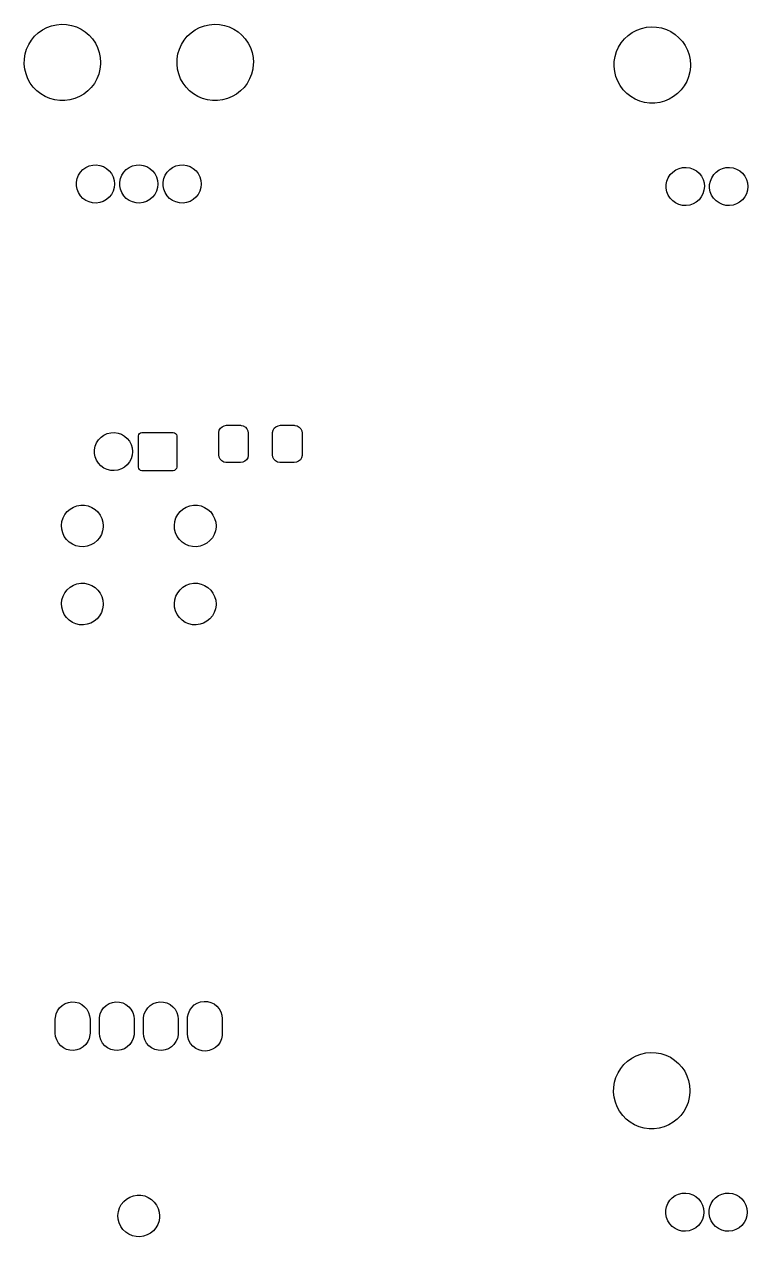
# Model space of a CAD drawing. Extents: x 10 to 584, y -410 to -10.
# Drawn here: x 253.4 to 295.1, y -297.6 to -227.7 of the extents above; entities that cross this region are included whole.
import ezdxf

# ---------------------------------------------------------------- set-up
doc = ezdxf.new("R2010")
doc.units = 0
doc.layers.add('BLACK', color=7, linetype='CONTINUOUS')

msp = doc.modelspace()

# ---------------------------------------------------------------- linework, layer by layer
at = {"layer": 'BLACK', "linetype": 'CONTINUOUS'}
for p, q in [((254.003, -228.417), (254.217, -228.218)), ((254.217, -228.218), (254.454, -228.049)), ((254.454, -228.049), (254.712, -227.913)), ((254.712, -227.913), (254.986, -227.812)), ((254.986, -227.812), (255.271, -227.749)), ((255.271, -227.749), (255.561, -227.723)), ((255.561, -227.723), (255.852, -227.737)), ((255.852, -227.737), (256.139, -227.788)), ((256.139, -227.788), (256.417, -227.877)), ((256.417, -227.877), (256.68, -228.002)), ((256.68, -228.002), (256.925, -228.161)), ((256.925, -228.161), (257.146, -228.351)), ((257.146, -228.351), (257.341, -228.568)), ((262.803, -228.417), (263.017, -228.218)), ((263.017, -228.218), (263.254, -228.049)), ((263.254, -228.049), (263.512, -227.913)), ((263.512, -227.913), (263.786, -227.812)), ((263.786, -227.812), (264.071, -227.749)), ((264.071, -227.749), (264.361, -227.723)), ((264.361, -227.723), (264.652, -227.737)), ((264.652, -227.737), (264.939, -227.788)), ((264.939, -227.788), (265.217, -227.877)), ((265.217, -227.877), (265.48, -228.002)), ((265.48, -228.002), (265.725, -228.161)), ((265.725, -228.161), (265.946, -228.351)), ((265.946, -228.351), (266.141, -228.568)), ((287.985, -228.563), (288.199, -228.364)), ((288.199, -228.364), (288.436, -228.195)), ((288.436, -228.195), (288.694, -228.059)), ((288.694, -228.059), (288.968, -227.959)), ((288.968, -227.959), (289.253, -227.895)), ((289.253, -227.895), (289.543, -227.87)), ((289.543, -227.87), (289.834, -227.883)), ((289.834, -227.883), (290.121, -227.935)), ((290.121, -227.935), (290.399, -228.024)), ((290.399, -228.024), (290.662, -228.149)), ((290.662, -228.149), (290.907, -228.308)), ((290.907, -228.308), (291.128, -228.497)), ((253.545, -229.156), (253.665, -228.89)), ((253.665, -228.89), (253.818, -228.642)), ((253.818, -228.642), (254.003, -228.417)), ((257.341, -228.568), (257.505, -228.81)), ((257.505, -228.81), (257.635, -229.07)), ((257.635, -229.07), (257.73, -229.346)), ((262.345, -229.156), (262.465, -228.89)), ((262.465, -228.89), (262.618, -228.642)), ((262.618, -228.642), (262.803, -228.417)), ((266.141, -228.568), (266.305, -228.81)), ((266.305, -228.81), (266.435, -229.07)), ((266.435, -229.07), (266.53, -229.346)), ((287.527, -229.302), (287.647, -229.036)), ((287.647, -229.036), (287.8, -228.789)), ((287.8, -228.789), (287.985, -228.563)), ((291.128, -228.497), (291.323, -228.715)), ((291.323, -228.715), (291.487, -228.956)), ((291.487, -228.956), (291.617, -229.217)), ((253.409, -230.015), (253.416, -229.723)), ((253.416, -229.723), (253.462, -229.435)), ((253.462, -229.435), (253.545, -229.156)), ((257.73, -229.346), (257.788, -229.632)), ((257.788, -229.632), (257.807, -229.923)), ((262.209, -230.015), (262.216, -229.723)), ((262.216, -229.723), (262.262, -229.435)), ((262.262, -229.435), (262.345, -229.156)), ((266.53, -229.346), (266.588, -229.632)), ((266.588, -229.632), (266.607, -229.923)), ((287.398, -229.87), (287.444, -229.582)), ((287.444, -229.582), (287.527, -229.302)), ((291.617, -229.217), (291.712, -229.492)), ((291.712, -229.492), (291.77, -229.778)), ((291.77, -229.778), (291.789, -230.069)), ((253.441, -230.305), (253.409, -230.015)), ((253.51, -230.588), (253.441, -230.305)), ((257.771, -230.32), (257.7, -230.603)), ((257.805, -230.03), (257.771, -230.32)), ((257.807, -229.923), (257.805, -230.03)), ((262.241, -230.305), (262.209, -230.015)), ((262.31, -230.588), (262.241, -230.305)), ((266.571, -230.32), (266.5, -230.603)), ((266.605, -230.03), (266.571, -230.32)), ((266.607, -229.923), (266.605, -230.03)), ((287.391, -230.161), (287.398, -229.87)), ((287.423, -230.451), (287.391, -230.161)), ((287.492, -230.734), (287.423, -230.451)), ((291.753, -230.466), (291.682, -230.749)), ((291.787, -230.177), (291.753, -230.466)), ((291.789, -230.069), (291.787, -230.177)), ((253.617, -230.86), (253.51, -230.588)), ((253.758, -231.115), (253.617, -230.86)), ((253.932, -231.349), (253.758, -231.115)), ((257.448, -231.127), (257.273, -231.36)), ((257.591, -230.873), (257.448, -231.127)), ((257.7, -230.603), (257.591, -230.873)), ((262.417, -230.86), (262.31, -230.588)), ((262.558, -231.115), (262.417, -230.86)), ((262.732, -231.349), (262.558, -231.115)), ((266.248, -231.127), (266.073, -231.36)), ((266.391, -230.873), (266.248, -231.127)), ((266.5, -230.603), (266.391, -230.873)), ((287.599, -231.006), (287.492, -230.734)), ((287.74, -231.261), (287.599, -231.006)), ((291.573, -231.02), (291.43, -231.274)), ((291.682, -230.749), (291.573, -231.02)), ((254.135, -231.558), (253.932, -231.349)), ((254.364, -231.738), (254.135, -231.558)), ((254.615, -231.886), (254.364, -231.738)), ((254.884, -232), (254.615, -231.886)), ((256.585, -231.893), (256.316, -232.005)), ((256.837, -231.747), (256.585, -231.893)), ((257.068, -231.568), (256.837, -231.747)), ((257.273, -231.36), (257.068, -231.568)), ((262.935, -231.558), (262.732, -231.349)), ((263.164, -231.738), (262.935, -231.558)), ((263.415, -231.886), (263.164, -231.738)), ((263.684, -232), (263.415, -231.886)), ((265.385, -231.893), (265.116, -232.005)), ((265.637, -231.747), (265.385, -231.893)), ((265.868, -231.568), (265.637, -231.747)), ((266.073, -231.36), (265.868, -231.568)), ((287.914, -231.495), (287.74, -231.261)), ((288.117, -231.704), (287.914, -231.495)), ((288.346, -231.884), (288.117, -231.704)), ((288.597, -232.033), (288.346, -231.884)), ((290.819, -231.893), (290.567, -232.04)), ((291.05, -231.714), (290.819, -231.893)), ((291.255, -231.507), (291.05, -231.714)), ((291.43, -231.274), (291.255, -231.507)), ((255.165, -232.078), (254.884, -232)), ((255.454, -232.117), (255.165, -232.078)), ((255.745, -232.118), (255.454, -232.117)), ((256.035, -232.081), (255.745, -232.118)), ((256.316, -232.005), (256.035, -232.081)), ((263.965, -232.078), (263.684, -232)), ((264.254, -232.117), (263.965, -232.078)), ((264.545, -232.118), (264.254, -232.117)), ((264.835, -232.081), (264.545, -232.118)), ((265.116, -232.005), (264.835, -232.081)), ((288.866, -232.147), (288.597, -232.033)), ((289.147, -232.224), (288.866, -232.147)), ((289.436, -232.264), (289.147, -232.224)), ((289.727, -232.265), (289.436, -232.264)), ((290.017, -232.227), (289.727, -232.265)), ((290.298, -232.152), (290.017, -232.227)), ((290.567, -232.04), (290.298, -232.152)), ((256.788, -236.09), (256.959, -235.969)), ((256.959, -235.969), (257.149, -235.883)), ((257.149, -235.883), (257.352, -235.834)), ((257.352, -235.834), (257.561, -235.824)), ((257.561, -235.824), (257.768, -235.854)), ((257.768, -235.854), (257.965, -235.923)), ((257.965, -235.923), (258.146, -236.027)), ((258.146, -236.027), (258.304, -236.164)), ((259.288, -236.09), (259.459, -235.969)), ((259.459, -235.969), (259.649, -235.883)), ((259.649, -235.883), (259.852, -235.834)), ((259.852, -235.834), (260.061, -235.824)), ((260.061, -235.824), (260.268, -235.854)), ((260.268, -235.854), (260.465, -235.923)), ((260.465, -235.923), (260.646, -236.027)), ((260.646, -236.027), (260.804, -236.164)), ((261.788, -236.09), (261.959, -235.969)), ((261.959, -235.969), (262.149, -235.883)), ((262.149, -235.883), (262.352, -235.834)), ((262.352, -235.834), (262.561, -235.824)), ((262.561, -235.824), (262.768, -235.854)), ((262.768, -235.854), (262.965, -235.923)), ((262.965, -235.923), (263.146, -236.027)), ((263.146, -236.027), (263.304, -236.164)), ((290.941, -236.116), (291.131, -236.029)), ((291.131, -236.029), (291.334, -235.98)), ((291.334, -235.98), (291.543, -235.971)), ((291.543, -235.971), (291.75, -236)), ((291.75, -236), (291.947, -236.069)), ((291.947, -236.069), (292.128, -236.174)), ((293.441, -236.116), (293.631, -236.029)), ((293.631, -236.029), (293.834, -235.98)), ((293.834, -235.98), (294.043, -235.971)), ((294.043, -235.971), (294.25, -236)), ((294.25, -236), (294.447, -236.069)), ((294.447, -236.069), (294.628, -236.174)), ((256.412, -236.815), (256.452, -236.61)), ((256.452, -236.61), (256.531, -236.417)), ((256.531, -236.417), (256.644, -236.241)), ((256.644, -236.241), (256.788, -236.09)), ((258.304, -236.164), (258.433, -236.329)), ((258.433, -236.329), (258.529, -236.514)), ((258.529, -236.514), (258.587, -236.715)), ((258.587, -236.715), (258.607, -236.923)), ((258.912, -236.815), (258.952, -236.61)), ((258.952, -236.61), (259.031, -236.417)), ((259.031, -236.417), (259.144, -236.241)), ((259.144, -236.241), (259.288, -236.09)), ((260.804, -236.164), (260.933, -236.329)), ((260.933, -236.329), (261.029, -236.514)), ((261.029, -236.514), (261.087, -236.715)), ((261.087, -236.715), (261.107, -236.923)), ((261.412, -236.815), (261.452, -236.61)), ((261.452, -236.61), (261.531, -236.417)), ((261.531, -236.417), (261.644, -236.241)), ((261.644, -236.241), (261.788, -236.09)), ((263.304, -236.164), (263.433, -236.329)), ((263.433, -236.329), (263.529, -236.514)), ((263.529, -236.514), (263.587, -236.715)), ((263.587, -236.715), (263.607, -236.923)), ((290.394, -236.962), (290.434, -236.757)), ((290.434, -236.757), (290.513, -236.563)), ((290.513, -236.563), (290.626, -236.387)), ((290.626, -236.387), (290.77, -236.237)), ((290.77, -236.237), (290.941, -236.116)), ((292.128, -236.174), (292.286, -236.311)), ((292.286, -236.311), (292.415, -236.475)), ((292.415, -236.475), (292.511, -236.661)), ((292.511, -236.661), (292.569, -236.861)), ((292.894, -236.962), (292.934, -236.757)), ((292.934, -236.757), (293.013, -236.563)), ((293.013, -236.563), (293.126, -236.387)), ((293.126, -236.387), (293.27, -236.237)), ((293.27, -236.237), (293.441, -236.116)), ((294.628, -236.174), (294.786, -236.311)), ((294.786, -236.311), (294.915, -236.475)), ((294.915, -236.475), (295.011, -236.661)), ((295.011, -236.661), (295.069, -236.861)), ((256.412, -237.024), (256.412, -236.815)), ((256.451, -237.23), (256.412, -237.024)), ((256.528, -237.424), (256.451, -237.23)), ((256.64, -237.6), (256.528, -237.424)), ((258.526, -237.337), (258.43, -237.522)), ((258.586, -237.136), (258.526, -237.337)), ((258.607, -236.929), (258.586, -237.136)), ((258.607, -236.923), (258.607, -236.929)), ((258.912, -237.024), (258.912, -236.815)), ((258.951, -237.23), (258.912, -237.024)), ((259.028, -237.424), (258.951, -237.23)), ((259.14, -237.6), (259.028, -237.424)), ((261.026, -237.337), (260.93, -237.522)), ((261.086, -237.136), (261.026, -237.337)), ((261.107, -236.929), (261.086, -237.136)), ((261.107, -236.923), (261.107, -236.929)), ((261.412, -237.024), (261.412, -236.815)), ((261.451, -237.23), (261.412, -237.024)), ((261.528, -237.424), (261.451, -237.23)), ((261.64, -237.6), (261.528, -237.424)), ((263.526, -237.337), (263.43, -237.522)), ((263.586, -237.136), (263.526, -237.337)), ((263.607, -236.929), (263.586, -237.136)), ((263.607, -236.923), (263.607, -236.929)), ((290.394, -237.171), (290.394, -236.962)), ((290.433, -237.376), (290.394, -237.171)), ((290.51, -237.57), (290.433, -237.376)), ((292.508, -237.483), (292.412, -237.668)), ((292.568, -237.283), (292.508, -237.483)), ((292.589, -237.075), (292.568, -237.283)), ((292.569, -236.861), (292.589, -237.069)), ((292.589, -237.069), (292.589, -237.075)), ((292.894, -237.171), (292.894, -236.962)), ((292.933, -237.376), (292.894, -237.171)), ((293.01, -237.57), (292.933, -237.376)), ((295.008, -237.483), (294.912, -237.668)), ((295.068, -237.283), (295.008, -237.483)), ((295.089, -237.075), (295.068, -237.283)), ((295.069, -236.861), (295.089, -237.069)), ((295.089, -237.069), (295.089, -237.075)), ((256.784, -237.752), (256.64, -237.6)), ((256.954, -237.874), (256.784, -237.752)), ((257.144, -237.961), (256.954, -237.874)), ((257.347, -238.011), (257.144, -237.961)), ((257.555, -238.022), (257.347, -238.011)), ((257.762, -237.993), (257.555, -238.022)), ((257.96, -237.925), (257.762, -237.993)), ((258.141, -237.822), (257.96, -237.925)), ((258.3, -237.686), (258.141, -237.822)), ((258.43, -237.522), (258.3, -237.686)), ((259.284, -237.752), (259.14, -237.6)), ((259.454, -237.874), (259.284, -237.752)), ((259.644, -237.961), (259.454, -237.874)), ((259.847, -238.011), (259.644, -237.961)), ((260.055, -238.022), (259.847, -238.011)), ((260.262, -237.993), (260.055, -238.022)), ((260.46, -237.925), (260.262, -237.993)), ((260.641, -237.822), (260.46, -237.925)), ((260.8, -237.686), (260.641, -237.822)), ((260.93, -237.522), (260.8, -237.686)), ((261.784, -237.752), (261.64, -237.6)), ((261.954, -237.874), (261.784, -237.752)), ((262.144, -237.961), (261.954, -237.874)), ((262.347, -238.011), (262.144, -237.961)), ((262.555, -238.022), (262.347, -238.011)), ((262.762, -237.993), (262.555, -238.022)), ((262.96, -237.925), (262.762, -237.993)), ((263.141, -237.822), (262.96, -237.925)), ((263.3, -237.686), (263.141, -237.822)), ((263.43, -237.522), (263.3, -237.686)), ((290.622, -237.746), (290.51, -237.57)), ((290.766, -237.898), (290.622, -237.746)), ((290.936, -238.02), (290.766, -237.898)), ((291.126, -238.107), (290.936, -238.02)), ((291.329, -238.157), (291.126, -238.107)), ((291.537, -238.168), (291.329, -238.157)), ((291.744, -238.139), (291.537, -238.168)), ((291.942, -238.072), (291.744, -238.139)), ((292.123, -237.968), (291.942, -238.072)), ((292.282, -237.832), (292.123, -237.968)), ((292.412, -237.668), (292.282, -237.832)), ((293.122, -237.746), (293.01, -237.57)), ((293.266, -237.898), (293.122, -237.746)), ((293.436, -238.02), (293.266, -237.898)), ((293.626, -238.107), (293.436, -238.02)), ((293.829, -238.157), (293.626, -238.107)), ((294.037, -238.168), (293.829, -238.157)), ((294.244, -238.139), (294.037, -238.168)), ((294.442, -238.072), (294.244, -238.139)), ((294.623, -237.968), (294.442, -238.072)), ((294.782, -237.832), (294.623, -237.968)), ((294.912, -237.668), (294.782, -237.832)), ((257.831, -251.507), (258.002, -251.386)), ((258.002, -251.386), (258.192, -251.3)), ((258.192, -251.3), (258.395, -251.251)), ((258.395, -251.251), (258.604, -251.241)), ((258.604, -251.241), (258.811, -251.271)), ((258.811, -251.271), (259.008, -251.34)), ((259.008, -251.34), (259.189, -251.444)), ((259.189, -251.444), (259.347, -251.581)), ((259.99, -251.44), (260.005, -251.363)), ((259.99, -253.24), (259.99, -251.44)), ((260.005, -251.363), (260.049, -251.299)), ((260.049, -251.299), (260.113, -251.255)), ((260.113, -251.255), (260.19, -251.24)), ((260.19, -251.24), (261.99, -251.24)), ((261.99, -251.24), (262.067, -251.255)), ((262.067, -251.255), (262.131, -251.299)), ((262.131, -251.299), (262.175, -251.363)), ((262.175, -251.363), (262.19, -251.44)), ((262.19, -251.44), (262.19, -253.24)), ((264.614, -251.278), (264.616, -251.242)), ((264.614, -252.528), (264.614, -251.278)), ((264.616, -251.242), (264.646, -251.112)), ((264.646, -251.112), (264.713, -250.996)), ((264.713, -250.996), (264.811, -250.906)), ((264.811, -250.906), (264.932, -250.848)), ((264.932, -250.848), (265.064, -250.828)), ((265.064, -250.828), (265.864, -250.828)), ((265.864, -250.828), (265.9, -250.829)), ((265.9, -250.829), (266.03, -250.859)), ((266.03, -250.859), (266.146, -250.927)), ((266.146, -250.927), (266.237, -251.025)), ((266.237, -251.025), (266.295, -251.145)), ((266.295, -251.145), (266.314, -251.278)), ((266.314, -251.278), (266.314, -252.528)), ((267.714, -251.278), (267.716, -251.242)), ((267.714, -252.528), (267.714, -251.278)), ((267.716, -251.242), (267.746, -251.112)), ((267.746, -251.112), (267.813, -250.996)), ((267.813, -250.996), (267.911, -250.906)), ((267.911, -250.906), (268.032, -250.848)), ((268.032, -250.848), (268.164, -250.828)), ((268.164, -250.828), (268.964, -250.828)), ((268.964, -250.828), (269, -250.829)), ((269, -250.829), (269.13, -250.859)), ((269.13, -250.859), (269.246, -250.927)), ((269.246, -250.927), (269.337, -251.025)), ((269.337, -251.025), (269.395, -251.145)), ((269.395, -251.145), (269.414, -251.278)), ((269.414, -251.278), (269.414, -252.528)), ((257.455, -252.233), (257.495, -252.028)), ((257.495, -252.028), (257.573, -251.834)), ((257.573, -251.834), (257.687, -251.658)), ((257.687, -251.658), (257.831, -251.507)), ((259.347, -251.581), (259.476, -251.746)), ((259.476, -251.746), (259.571, -251.931)), ((259.571, -251.931), (259.63, -252.132)), ((259.63, -252.132), (259.65, -252.34)), ((257.455, -252.442), (257.455, -252.233)), ((257.494, -252.647), (257.455, -252.442)), ((257.571, -252.841), (257.494, -252.647)), ((257.683, -253.017), (257.571, -252.841)), ((259.569, -252.754), (259.473, -252.939)), ((259.629, -252.554), (259.569, -252.754)), ((259.65, -252.346), (259.629, -252.554)), ((259.65, -252.34), (259.65, -252.346)), ((264.634, -252.66), (264.614, -252.528)), ((264.692, -252.781), (264.634, -252.66)), ((264.783, -252.879), (264.692, -252.781)), ((266.216, -252.809), (266.117, -252.9)), ((266.283, -252.693), (266.216, -252.809)), ((266.313, -252.563), (266.283, -252.693)), ((266.314, -252.528), (266.313, -252.563)), ((267.734, -252.66), (267.714, -252.528)), ((267.792, -252.781), (267.734, -252.66)), ((267.883, -252.879), (267.792, -252.781)), ((269.316, -252.809), (269.217, -252.9)), ((269.383, -252.693), (269.316, -252.809)), ((269.413, -252.563), (269.383, -252.693)), ((269.414, -252.528), (269.413, -252.563)), ((257.827, -253.169), (257.683, -253.017)), ((257.997, -253.291), (257.827, -253.169)), ((258.186, -253.378), (257.997, -253.291)), ((258.389, -253.428), (258.186, -253.378)), ((258.598, -253.439), (258.389, -253.428)), ((258.805, -253.41), (258.598, -253.439)), ((259.003, -253.343), (258.805, -253.41)), ((259.184, -253.239), (259.003, -253.343)), ((259.343, -253.103), (259.184, -253.239)), ((259.473, -252.939), (259.343, -253.103)), ((260.005, -253.317), (259.99, -253.24)), ((260.049, -253.381), (260.005, -253.317)), ((260.113, -253.425), (260.049, -253.381)), ((260.19, -253.44), (260.113, -253.425)), ((261.99, -253.44), (260.19, -253.44)), ((262.067, -253.425), (261.99, -253.44)), ((262.131, -253.381), (262.067, -253.425)), ((262.175, -253.317), (262.131, -253.381)), ((262.19, -253.24), (262.175, -253.317)), ((264.899, -252.946), (264.783, -252.879)), ((265.029, -252.976), (264.899, -252.946)), ((265.064, -252.978), (265.029, -252.976)), ((265.864, -252.978), (265.064, -252.978)), ((265.997, -252.958), (265.864, -252.978)), ((266.117, -252.9), (265.997, -252.958)), ((267.999, -252.946), (267.883, -252.879)), ((268.129, -252.976), (267.999, -252.946)), ((268.164, -252.978), (268.129, -252.976)), ((268.964, -252.978), (268.164, -252.978)), ((269.097, -252.958), (268.964, -252.978)), ((269.217, -252.9), (269.097, -252.958)), ((256.052, -255.652), (256.241, -255.54)), ((256.241, -255.54), (256.447, -255.464)), ((256.447, -255.464), (256.663, -255.426)), ((256.663, -255.426), (256.883, -255.429)), ((256.883, -255.429), (257.098, -255.472)), ((257.098, -255.472), (257.302, -255.554)), ((257.302, -255.554), (257.488, -255.671)), ((262.552, -255.652), (262.741, -255.54)), ((262.741, -255.54), (262.947, -255.464)), ((262.947, -255.464), (263.163, -255.426)), ((263.163, -255.426), (263.383, -255.429)), ((263.383, -255.429), (263.598, -255.472)), ((263.598, -255.472), (263.802, -255.554)), ((263.802, -255.554), (263.988, -255.671)), ((255.583, -256.373), (255.649, -256.164)), ((255.649, -256.164), (255.751, -255.969)), ((255.751, -255.969), (255.887, -255.797)), ((255.887, -255.797), (256.052, -255.652)), ((257.488, -255.671), (257.649, -255.82)), ((257.649, -255.82), (257.78, -255.996)), ((257.78, -255.996), (257.877, -256.193)), ((257.877, -256.193), (257.937, -256.404)), ((262.083, -256.373), (262.149, -256.164)), ((262.149, -256.164), (262.251, -255.969)), ((262.251, -255.969), (262.387, -255.797)), ((262.387, -255.797), (262.552, -255.652)), ((263.988, -255.671), (264.149, -255.82)), ((264.149, -255.82), (264.28, -255.996)), ((264.28, -255.996), (264.377, -256.193)), ((264.377, -256.193), (264.437, -256.404)), ((255.558, -256.591), (255.583, -256.373)), ((255.572, -256.811), (255.558, -256.591)), ((255.626, -257.023), (255.572, -256.811)), ((255.718, -257.223), (255.626, -257.023)), ((257.924, -256.903), (257.853, -257.111)), ((257.956, -256.686), (257.924, -256.903)), ((257.937, -256.404), (257.957, -256.623)), ((257.957, -256.623), (257.956, -256.686)), ((262.058, -256.591), (262.083, -256.373)), ((262.072, -256.811), (262.058, -256.591)), ((262.126, -257.023), (262.072, -256.811)), ((262.218, -257.223), (262.126, -257.023)), ((264.424, -256.903), (264.353, -257.111)), ((264.456, -256.686), (264.424, -256.903)), ((264.437, -256.404), (264.457, -256.623)), ((264.457, -256.623), (264.456, -256.686)), ((255.845, -257.402), (255.718, -257.223)), ((256.002, -257.555), (255.845, -257.402)), ((256.185, -257.677), (256.002, -257.555)), ((256.386, -257.764), (256.185, -257.677)), ((257.245, -257.719), (257.037, -257.79)), ((257.437, -257.612), (257.245, -257.719)), ((257.606, -257.471), (257.437, -257.612)), ((257.746, -257.302), (257.606, -257.471)), ((257.853, -257.111), (257.746, -257.302)), ((262.345, -257.402), (262.218, -257.223)), ((262.502, -257.555), (262.345, -257.402)), ((262.685, -257.677), (262.502, -257.555)), ((262.886, -257.764), (262.685, -257.677)), ((263.745, -257.719), (263.537, -257.79)), ((263.937, -257.612), (263.745, -257.719)), ((264.106, -257.471), (263.937, -257.612)), ((264.246, -257.302), (264.106, -257.471)), ((264.353, -257.111), (264.246, -257.302)), ((256.601, -257.813), (256.386, -257.764)), ((256.82, -257.821), (256.601, -257.813)), ((257.037, -257.79), (256.82, -257.821)), ((263.101, -257.813), (262.886, -257.764)), ((263.32, -257.821), (263.101, -257.813)), ((263.537, -257.79), (263.32, -257.821)), ((255.649, -260.664), (255.751, -260.469)), ((255.751, -260.469), (255.887, -260.297)), ((255.887, -260.297), (256.052, -260.152)), ((256.052, -260.152), (256.241, -260.04)), ((256.241, -260.04), (256.447, -259.964)), ((256.447, -259.964), (256.663, -259.926)), ((256.663, -259.926), (256.883, -259.929)), ((256.883, -259.929), (257.098, -259.972)), ((257.098, -259.972), (257.302, -260.054)), ((257.302, -260.054), (257.488, -260.171)), ((257.488, -260.171), (257.649, -260.32)), ((257.649, -260.32), (257.78, -260.496)), ((257.78, -260.496), (257.877, -260.693)), ((262.149, -260.664), (262.251, -260.469)), ((262.251, -260.469), (262.387, -260.297)), ((262.387, -260.297), (262.552, -260.152)), ((262.552, -260.152), (262.741, -260.04)), ((262.741, -260.04), (262.947, -259.964)), ((262.947, -259.964), (263.163, -259.926)), ((263.163, -259.926), (263.383, -259.929)), ((263.383, -259.929), (263.598, -259.972)), ((263.598, -259.972), (263.802, -260.054)), ((263.802, -260.054), (263.988, -260.171)), ((263.988, -260.171), (264.149, -260.32)), ((264.149, -260.32), (264.28, -260.496)), ((264.28, -260.496), (264.377, -260.693)), ((255.558, -261.091), (255.583, -260.873)), ((255.572, -261.311), (255.558, -261.091)), ((255.583, -260.873), (255.649, -260.664)), ((257.877, -260.693), (257.937, -260.904)), ((257.956, -261.186), (257.924, -261.403)), ((257.937, -260.904), (257.957, -261.123)), ((257.957, -261.123), (257.956, -261.186)), ((262.058, -261.091), (262.083, -260.873)), ((262.072, -261.311), (262.058, -261.091)), ((262.083, -260.873), (262.149, -260.664)), ((264.377, -260.693), (264.437, -260.904)), ((264.456, -261.186), (264.424, -261.403)), ((264.437, -260.904), (264.457, -261.123)), ((264.457, -261.123), (264.456, -261.186)), ((255.626, -261.523), (255.572, -261.311)), ((255.718, -261.723), (255.626, -261.523)), ((255.845, -261.902), (255.718, -261.723)), ((256.002, -262.055), (255.845, -261.902)), ((257.746, -261.802), (257.606, -261.971)), ((257.853, -261.611), (257.746, -261.802)), ((257.924, -261.403), (257.853, -261.611)), ((262.126, -261.523), (262.072, -261.311)), ((262.218, -261.723), (262.126, -261.523)), ((262.345, -261.902), (262.218, -261.723)), ((262.502, -262.055), (262.345, -261.902)), ((264.246, -261.802), (264.106, -261.971)), ((264.353, -261.611), (264.246, -261.802)), ((264.424, -261.403), (264.353, -261.611)), ((256.185, -262.177), (256.002, -262.055)), ((256.386, -262.264), (256.185, -262.177)), ((256.601, -262.313), (256.386, -262.264)), ((256.82, -262.321), (256.601, -262.313)), ((257.037, -262.29), (256.82, -262.321)), ((257.245, -262.219), (257.037, -262.29)), ((257.437, -262.112), (257.245, -262.219)), ((257.606, -261.971), (257.437, -262.112)), ((262.685, -262.177), (262.502, -262.055)), ((262.886, -262.264), (262.685, -262.177)), ((263.101, -262.313), (262.886, -262.264)), ((263.32, -262.321), (263.101, -262.313)), ((263.537, -262.29), (263.32, -262.321)), ((263.745, -262.219), (263.537, -262.29)), ((263.937, -262.112), (263.745, -262.219)), ((264.106, -261.971), (263.937, -262.112)), ((255.44, -284.387), (255.587, -284.249)), ((255.587, -284.249), (255.759, -284.142)), ((255.759, -284.142), (255.949, -284.072)), ((255.949, -284.072), (256.148, -284.042)), ((256.148, -284.042), (256.35, -284.053)), ((256.35, -284.053), (256.546, -284.104)), ((256.546, -284.104), (256.727, -284.193)), ((256.727, -284.193), (256.887, -284.317)), ((257.98, -284.387), (258.127, -284.249)), ((258.127, -284.249), (258.299, -284.142)), ((258.299, -284.142), (258.489, -284.072)), ((258.489, -284.072), (258.688, -284.042)), ((258.688, -284.042), (258.89, -284.053)), ((258.89, -284.053), (259.086, -284.104)), ((259.086, -284.104), (259.267, -284.193)), ((259.267, -284.193), (259.427, -284.317)), ((260.52, -284.387), (260.667, -284.249)), ((260.667, -284.249), (260.839, -284.142)), ((260.839, -284.142), (261.029, -284.072)), ((261.029, -284.072), (261.228, -284.042)), ((261.228, -284.042), (261.43, -284.053)), ((261.43, -284.053), (261.626, -284.104)), ((261.626, -284.104), (261.807, -284.193)), ((261.807, -284.193), (261.967, -284.317)), ((263.06, -284.356), (263.207, -284.218)), ((263.207, -284.218), (263.379, -284.111)), ((263.379, -284.111), (263.569, -284.041)), ((263.569, -284.041), (263.768, -284.011)), ((263.768, -284.011), (263.97, -284.022)), ((263.97, -284.022), (264.166, -284.073)), ((264.166, -284.073), (264.347, -284.162)), ((264.347, -284.162), (264.507, -284.286)), ((255.197, -285.041), (255.203, -284.936)), ((255.203, -284.936), (255.244, -284.738)), ((255.244, -284.738), (255.324, -284.553)), ((255.324, -284.553), (255.44, -284.387)), ((256.887, -284.317), (257.018, -284.47)), ((257.018, -284.47), (257.116, -284.647)), ((257.116, -284.647), (257.177, -284.84)), ((257.177, -284.84), (257.197, -285.041)), ((257.737, -285.041), (257.743, -284.936)), ((257.743, -284.936), (257.784, -284.738)), ((257.784, -284.738), (257.864, -284.553)), ((257.864, -284.553), (257.98, -284.387)), ((259.427, -284.317), (259.558, -284.47)), ((259.558, -284.47), (259.656, -284.647)), ((259.656, -284.647), (259.717, -284.84)), ((259.717, -284.84), (259.737, -285.041)), ((260.277, -285.041), (260.283, -284.936)), ((260.283, -284.936), (260.324, -284.738)), ((260.324, -284.738), (260.404, -284.553)), ((260.404, -284.553), (260.52, -284.387)), ((261.967, -284.317), (262.098, -284.47)), ((262.098, -284.47), (262.196, -284.647)), ((262.196, -284.647), (262.257, -284.84)), ((262.257, -284.84), (262.277, -285.041)), ((262.817, -285.01), (262.823, -284.905)), ((262.823, -284.905), (262.864, -284.707)), ((262.864, -284.707), (262.944, -284.522)), ((262.944, -284.522), (263.06, -284.356)), ((264.507, -284.286), (264.638, -284.439)), ((264.638, -284.439), (264.736, -284.616)), ((264.736, -284.616), (264.797, -284.809)), ((264.797, -284.809), (264.817, -285.01)), ((255.197, -285.841), (255.197, -285.041)), ((257.197, -285.041), (257.197, -285.841)), ((257.737, -285.841), (257.737, -285.041)), ((259.737, -285.041), (259.737, -285.841)), ((260.277, -285.841), (260.277, -285.041)), ((262.277, -285.041), (262.277, -285.841)), ((262.817, -285.872), (262.817, -285.01)), ((264.817, -285.01), (264.817, -285.872)), ((255.218, -286.042), (255.197, -285.841)), ((255.278, -286.235), (255.218, -286.042)), ((255.376, -286.412), (255.278, -286.235)), ((257.07, -286.329), (256.954, -286.494)), ((257.15, -286.143), (257.07, -286.329)), ((257.192, -285.945), (257.15, -286.143)), ((257.197, -285.841), (257.192, -285.945)), ((257.758, -286.042), (257.737, -285.841)), ((257.818, -286.235), (257.758, -286.042)), ((257.916, -286.412), (257.818, -286.235)), ((259.61, -286.329), (259.494, -286.494)), ((259.69, -286.143), (259.61, -286.329)), ((259.732, -285.945), (259.69, -286.143)), ((259.737, -285.841), (259.732, -285.945)), ((260.298, -286.042), (260.277, -285.841)), ((260.358, -286.235), (260.298, -286.042)), ((260.456, -286.412), (260.358, -286.235)), ((262.15, -286.329), (262.034, -286.494)), ((262.23, -286.143), (262.15, -286.329)), ((262.272, -285.945), (262.23, -286.143)), ((262.277, -285.841), (262.272, -285.945)), ((262.838, -286.073), (262.817, -285.872)), ((262.898, -286.266), (262.838, -286.073)), ((262.996, -286.443), (262.898, -286.266)), ((264.69, -286.36), (264.574, -286.525)), ((264.77, -286.174), (264.69, -286.36)), ((264.812, -285.976), (264.77, -286.174)), ((264.817, -285.872), (264.812, -285.976)), ((255.508, -286.565), (255.376, -286.412)), ((255.667, -286.689), (255.508, -286.565)), ((255.849, -286.778), (255.667, -286.689)), ((256.044, -286.829), (255.849, -286.778)), ((256.246, -286.84), (256.044, -286.829)), ((256.446, -286.809), (256.246, -286.84)), ((256.636, -286.74), (256.446, -286.809)), ((256.807, -286.633), (256.636, -286.74)), ((256.954, -286.494), (256.807, -286.633)), ((258.048, -286.565), (257.916, -286.412)), ((258.207, -286.689), (258.048, -286.565)), ((258.389, -286.778), (258.207, -286.689)), ((258.584, -286.829), (258.389, -286.778)), ((258.786, -286.84), (258.584, -286.829)), ((258.986, -286.809), (258.786, -286.84)), ((259.176, -286.74), (258.986, -286.809)), ((259.347, -286.633), (259.176, -286.74)), ((259.494, -286.494), (259.347, -286.633)), ((260.588, -286.565), (260.456, -286.412)), ((260.747, -286.689), (260.588, -286.565)), ((260.929, -286.778), (260.747, -286.689)), ((261.124, -286.829), (260.929, -286.778)), ((261.326, -286.84), (261.124, -286.829)), ((261.526, -286.809), (261.326, -286.84)), ((261.716, -286.74), (261.526, -286.809)), ((261.887, -286.633), (261.716, -286.74)), ((262.034, -286.494), (261.887, -286.633)), ((263.128, -286.596), (262.996, -286.443)), ((263.287, -286.72), (263.128, -286.596)), ((263.469, -286.809), (263.287, -286.72)), ((263.664, -286.86), (263.469, -286.809)), ((263.866, -286.871), (263.664, -286.86)), ((264.066, -286.84), (263.866, -286.871)), ((264.256, -286.771), (264.066, -286.84)), ((264.427, -286.664), (264.256, -286.771)), ((264.574, -286.525), (264.427, -286.664)), ((288.664, -287.145), (288.938, -287.044)), ((288.938, -287.044), (289.223, -286.98)), ((289.223, -286.98), (289.513, -286.955)), ((289.513, -286.955), (289.804, -286.968)), ((289.804, -286.968), (290.091, -287.02)), ((290.091, -287.02), (290.369, -287.109)), ((287.77, -287.874), (287.955, -287.648)), ((287.955, -287.648), (288.169, -287.45)), ((288.169, -287.45), (288.406, -287.281)), ((288.406, -287.281), (288.664, -287.145)), ((290.369, -287.109), (290.632, -287.234)), ((290.632, -287.234), (290.877, -287.393)), ((290.877, -287.393), (291.098, -287.583)), ((291.098, -287.583), (291.293, -287.8)), ((287.414, -288.667), (287.497, -288.388)), ((287.497, -288.388), (287.617, -288.122)), ((287.617, -288.122), (287.77, -287.874)), ((291.293, -287.8), (291.457, -288.041)), ((291.457, -288.041), (291.587, -288.302)), ((291.587, -288.302), (291.682, -288.578)), ((287.361, -289.247), (287.368, -288.955)), ((287.368, -288.955), (287.414, -288.667)), ((291.682, -288.578), (291.74, -288.863)), ((291.74, -288.863), (291.759, -289.154)), ((291.759, -289.154), (291.757, -289.262)), ((287.393, -289.536), (287.361, -289.247)), ((287.462, -289.82), (287.393, -289.536)), ((287.569, -290.091), (287.462, -289.82)), ((291.652, -289.834), (291.543, -290.105)), ((291.723, -289.552), (291.652, -289.834)), ((291.757, -289.262), (291.723, -289.552)), ((287.71, -290.346), (287.569, -290.091)), ((287.884, -290.58), (287.71, -290.346)), ((291.4, -290.359), (291.225, -290.592)), ((291.543, -290.105), (291.4, -290.359)), ((288.087, -290.789), (287.884, -290.58)), ((288.316, -290.97), (288.087, -290.789)), ((288.567, -291.118), (288.316, -290.97)), ((288.836, -291.232), (288.567, -291.118)), ((289.117, -291.309), (288.836, -291.232)), ((290.268, -291.237), (289.987, -291.313)), ((290.537, -291.125), (290.268, -291.237)), ((290.789, -290.978), (290.537, -291.125)), ((291.02, -290.8), (290.789, -290.978)), ((291.225, -290.592), (291.02, -290.8)), ((289.406, -291.349), (289.117, -291.309)), ((289.697, -291.35), (289.406, -291.349)), ((289.987, -291.313), (289.697, -291.35)), ((259.137, -295.547), (259.302, -295.402)), ((259.302, -295.402), (259.491, -295.29)), ((259.491, -295.29), (259.697, -295.214)), ((259.697, -295.214), (259.913, -295.176)), ((259.913, -295.176), (260.133, -295.179)), ((260.133, -295.179), (260.348, -295.222)), ((260.348, -295.222), (260.552, -295.304)), ((260.552, -295.304), (260.738, -295.421)), ((260.738, -295.421), (260.899, -295.57)), ((290.596, -295.473), (290.74, -295.322)), ((290.74, -295.322), (290.911, -295.201)), ((290.911, -295.201), (291.101, -295.114)), ((291.101, -295.114), (291.304, -295.065)), ((291.304, -295.065), (291.513, -295.056)), ((291.513, -295.056), (291.72, -295.086)), ((291.72, -295.086), (291.917, -295.154)), ((291.917, -295.154), (292.098, -295.259)), ((292.098, -295.259), (292.256, -295.396)), ((292.256, -295.396), (292.385, -295.56)), ((293.096, -295.473), (293.24, -295.322)), ((293.24, -295.322), (293.411, -295.201)), ((293.411, -295.201), (293.601, -295.114)), ((293.601, -295.114), (293.804, -295.065)), ((293.804, -295.065), (294.013, -295.056)), ((294.013, -295.056), (294.22, -295.086)), ((294.22, -295.086), (294.417, -295.154)), ((294.417, -295.154), (294.598, -295.259)), ((294.598, -295.259), (294.756, -295.396)), ((294.756, -295.396), (294.885, -295.56)), ((258.808, -296.341), (258.833, -296.123)), ((258.833, -296.123), (258.899, -295.914)), ((258.899, -295.914), (259.001, -295.719)), ((259.001, -295.719), (259.137, -295.547)), ((260.899, -295.57), (261.03, -295.746)), ((261.03, -295.746), (261.127, -295.943)), ((261.127, -295.943), (261.187, -296.154)), ((261.187, -296.154), (261.207, -296.373)), ((290.364, -296.047), (290.404, -295.842)), ((290.364, -296.256), (290.364, -296.047)), ((290.404, -295.842), (290.483, -295.648)), ((290.483, -295.648), (290.596, -295.473)), ((292.385, -295.56), (292.481, -295.746)), ((292.481, -295.746), (292.539, -295.946)), ((292.539, -295.946), (292.559, -296.154)), ((292.559, -296.154), (292.559, -296.16)), ((292.864, -296.047), (292.904, -295.842)), ((292.864, -296.256), (292.864, -296.047)), ((292.904, -295.842), (292.983, -295.648)), ((292.983, -295.648), (293.096, -295.473)), ((294.885, -295.56), (294.981, -295.746)), ((294.981, -295.746), (295.039, -295.946)), ((295.039, -295.946), (295.059, -296.154)), ((295.059, -296.154), (295.059, -296.16)), ((258.822, -296.561), (258.808, -296.341)), ((258.876, -296.773), (258.822, -296.561)), ((258.968, -296.973), (258.876, -296.773)), ((261.174, -296.653), (261.103, -296.861)), ((261.206, -296.436), (261.174, -296.653)), ((261.207, -296.373), (261.206, -296.436)), ((290.403, -296.461), (290.364, -296.256)), ((290.48, -296.655), (290.403, -296.461)), ((290.592, -296.832), (290.48, -296.655)), ((290.736, -296.983), (290.592, -296.832)), ((292.382, -296.754), (292.252, -296.917)), ((292.478, -296.568), (292.382, -296.754)), ((292.538, -296.368), (292.478, -296.568)), ((292.559, -296.16), (292.538, -296.368)), ((292.903, -296.461), (292.864, -296.256)), ((292.98, -296.655), (292.903, -296.461)), ((293.092, -296.832), (292.98, -296.655)), ((293.236, -296.983), (293.092, -296.832)), ((294.882, -296.754), (294.752, -296.917)), ((294.978, -296.568), (294.882, -296.754)), ((295.038, -296.368), (294.978, -296.568)), ((295.059, -296.16), (295.038, -296.368)), ((259.095, -297.152), (258.968, -296.973)), ((259.252, -297.305), (259.095, -297.152)), ((259.435, -297.427), (259.252, -297.305)), ((259.636, -297.514), (259.435, -297.427)), ((259.851, -297.563), (259.636, -297.514)), ((260.287, -297.54), (260.07, -297.571)), ((260.495, -297.469), (260.287, -297.54)), ((260.687, -297.362), (260.495, -297.469)), ((260.856, -297.221), (260.687, -297.362)), ((260.996, -297.052), (260.856, -297.221)), ((261.103, -296.861), (260.996, -297.052)), ((290.906, -297.105), (290.736, -296.983)), ((291.096, -297.193), (290.906, -297.105)), ((291.299, -297.243), (291.096, -297.193)), ((291.507, -297.253), (291.299, -297.243)), ((291.714, -297.224), (291.507, -297.253)), ((291.912, -297.157), (291.714, -297.224)), ((292.093, -297.053), (291.912, -297.157)), ((292.252, -296.917), (292.093, -297.053)), ((293.406, -297.105), (293.236, -296.983)), ((293.596, -297.193), (293.406, -297.105)), ((293.799, -297.243), (293.596, -297.193)), ((294.007, -297.253), (293.799, -297.243)), ((294.214, -297.224), (294.007, -297.253)), ((294.412, -297.157), (294.214, -297.224)), ((294.593, -297.053), (294.412, -297.157)), ((294.752, -296.917), (294.593, -297.053)), ((260.07, -297.571), (259.851, -297.563))]:
    msp.add_line(p, q, dxfattribs=at)

doc.saveas('drawing.dxf')
